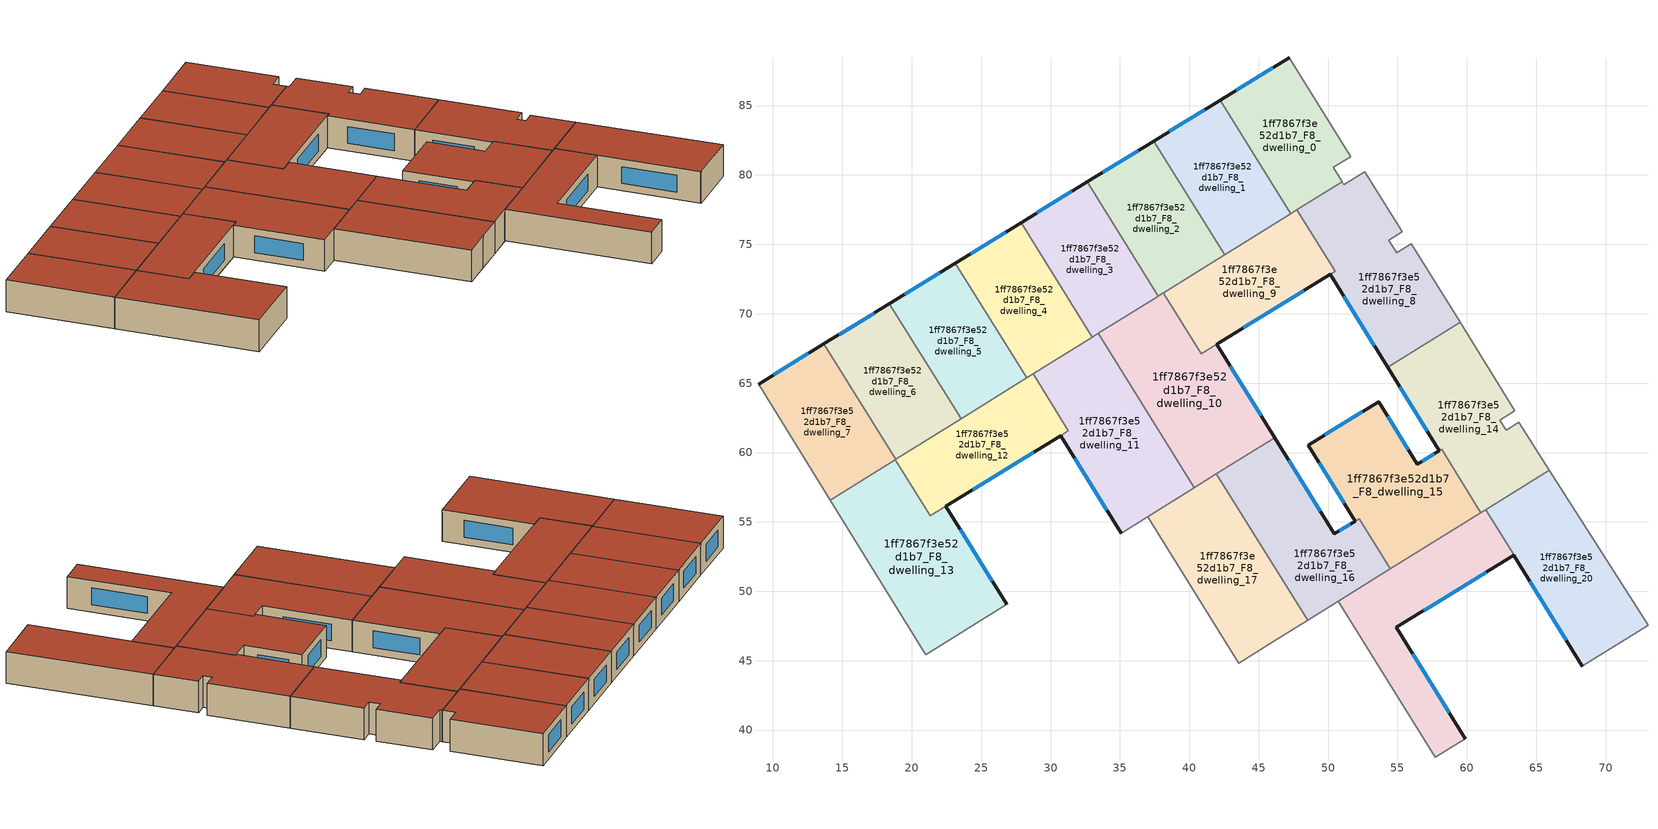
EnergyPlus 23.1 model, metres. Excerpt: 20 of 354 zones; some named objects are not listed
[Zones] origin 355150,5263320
1ff7867f3e52d1b7_F8_dwelling_0
 floor to 1ff7867f3e52d1b7_F7_dwelling_0 (EU_floor_Construction): 47.19,88.45 51.62,81.31 50.37,80.54 51.01,79.5 47.32,77.21 42.22,85.39 z24
 wall outside (EU_wall_Construction): 47.19,88.45 42.22,85.39 z24:27
 wall adiabatic (EU_wall_Construction): 51.01,79.5 50.37,80.54 51.62,81.31 47.19,88.45 z24:27
 wall to 1ff7867f3e52d1b7_F8_dwelling_1 (EU_wall_Construction): 42.22,85.39 47.32,77.21 z24:27
 wall to 1ff7867f3e52d1b7_F8_dwelling_8 (EU_wall_Construction): 47.76,77.48 51.01,79.5 z24:27
 wall to 1ff7867f3e52d1b7_F8_dwelling_9 (EU_wall_Construction): 47.32,77.21 47.76,77.48 z24:27
 window (EU_Window_Construction): 46.02,87.73 43.39,86.11 z24.7:26.3
 roof outside (EU_roof_Construction): 51.01,79.5 50.37,80.54 51.62,81.31 47.19,88.45 42.22,85.39 47.32,77.21 z27
1ff7867f3e52d1b7_F8_dwelling_1
 floor to 1ff7867f3e52d1b7_F7_dwelling_1 (EU_floor_Construction): 42.22,85.39 47.32,77.21 42.54,74.24 37.43,82.45 z24
 wall outside (EU_wall_Construction): 42.22,85.39 37.43,82.45 z24:27
 wall to 1ff7867f3e52d1b7_F8_dwelling_2 (EU_wall_Construction): 37.43,82.45 42.54,74.24 z24:27
 wall to 1ff7867f3e52d1b7_F8_dwelling_9 (EU_wall_Construction): 42.54,74.24 47.32,77.21 z24:27
 window (EU_Window_Construction): 41.1,84.7 38.56,83.14 z24.7:26.3
 roof outside (EU_roof_Construction): 47.32,77.21 42.22,85.39 37.43,82.45 42.54,74.24 z27
1ff7867f3e52d1b7_F8_dwelling_10
 floor to 1ff7867f3e52d1b7_F7_dwelling_10 (EU_floor_Construction): 41.98,67.81 46.15,61.07 40.35,57.47 33.44,68.58 38.14,71.5 40.86,67.12 z24
 wall outside (EU_wall_Construction): 46.15,61.07 41.98,67.81 z24:27
 wall to 1ff7867f3e52d1b7_F8_dwelling_11 (EU_wall_Construction): 33.44,68.58 40.35,57.47 z24:27
 wall to 1ff7867f3e52d1b7_F8_dwelling_9 (EU_wall_Construction): 41.98,67.81 40.86,67.12 38.14,71.5 z24:27
 wall to 1ff7867f3e52d1b7_F8_dwelling_16 (EU_wall_Construction): 41.96,58.46 46.15,61.07 z24:27
 wall to 1ff7867f3e52d1b7_F8_dwelling_3 (EU_wall_Construction): 37.77,71.27 33.44,68.58 z24:27
 wall to 1ff7867f3e52d1b7_F8_dwelling_17 (EU_wall_Construction): 40.36,57.47 41.96,58.46 z24:27
 wall to 1ff7867f3e52d1b7_F8_dwelling_2 (EU_wall_Construction): 38.14,71.5 37.77,71.27 z24:27
 window (EU_Window_Construction): 45.17,62.65 42.96,66.23 z24.7:26.3
 roof outside (EU_roof_Construction): 46.15,61.07 41.98,67.81 40.86,67.12 38.14,71.5 33.44,68.58 40.35,57.47 z27
1ff7867f3e52d1b7_F8_dwelling_11
 floor to 1ff7867f3e52d1b7_F7_dwelling_11 (EU_floor_Construction): 33.44,68.58 40.35,57.47 35.08,54.19 30.72,61.22 31.29,61.57 28.74,65.66 z24
 wall outside (EU_wall_Construction): 30.72,61.22 35.08,54.19 z24:27
 wall to 1ff7867f3e52d1b7_F8_dwelling_12 (EU_wall_Construction): 28.74,65.66 31.29,61.57 30.72,61.22 z24:27
 wall to 1ff7867f3e52d1b7_F8_dwelling_4 (EU_wall_Construction): 33.02,68.32 28.74,65.66 z24:27
 wall to 1ff7867f3e52d1b7_F8_dwelling_17 (EU_wall_Construction): 37.01,55.39 40.35,57.47 z24:27
 wall to 1ff7867f3e52d1b7_F8_dwelling_18 (EU_wall_Construction): 35.08,54.19 37.01,55.39 z24:27
 wall to 1ff7867f3e52d1b7_F8_dwelling_3 (EU_wall_Construction): 33.44,68.58 33.02,68.32 z24:27
 window (EU_Window_Construction): 31.75,59.57 34.06,55.84 z24.7:26.3
 roof outside (EU_roof_Construction): 40.35,57.47 33.44,68.58 28.74,65.66 31.29,61.57 30.72,61.22 35.08,54.19 z27
1ff7867f3e52d1b7_F8_dwelling_12
 floor to 1ff7867f3e52d1b7_F7_dwelling_12 (EU_floor_Construction): 28.74,65.66 31.29,61.57 21.33,55.45 18.82,59.49 z24
 wall outside (EU_wall_Construction): 22.45,56.14 30.73,61.22 z24:27
 wall to 1ff7867f3e52d1b7_F8_dwelling_13 (EU_wall_Construction): 18.82,59.49 21.33,55.45 22.45,56.14 z24:27
 wall to 1ff7867f3e52d1b7_F8_dwelling_5 (EU_wall_Construction): 28.28,65.37 23.55,62.43 z24:27
 wall to 1ff7867f3e52d1b7_F8_dwelling_6 (EU_wall_Construction): 23.55,62.43 18.84,59.5 z24:27
 wall to 1ff7867f3e52d1b7_F8_dwelling_4 (EU_wall_Construction): 28.74,65.66 28.28,65.37 z24:27
 wall to 1ff7867f3e52d1b7_F8_dwelling_7 (EU_wall_Construction): 18.84,59.5 18.82,59.49 z24:27
 window (EU_Window_Construction): 24.4,57.33 28.78,60.03 z24.7:26.3
 roof outside (EU_roof_Construction): 31.29,61.57 28.74,65.66 18.82,59.49 21.33,55.45 z27
1ff7867f3e52d1b7_F8_dwelling_13
 floor to 1ff7867f3e52d1b7_F7_dwelling_13 (EU_floor_Construction): 22.45,56.14 26.84,49.06 21.02,45.44 14.13,56.57 18.82,59.49 21.33,55.45 z24
 wall outside (EU_wall_Construction): 26.84,49.06 22.45,56.14 z24:27
 wall to 1ff7867f3e52d1b7_F8_dwelling_19 (EU_wall_Construction): 21.02,45.44 26.84,49.06 z24:27
 wall adiabatic (EU_wall_Construction): 14.13,56.57 21.02,45.44 z24:27
 wall to 1ff7867f3e52d1b7_F8_dwelling_7 (EU_wall_Construction): 18.82,59.49 14.13,56.57 z24:27
 window (EU_Window_Construction): 25.81,50.72 23.48,54.48 z24.7:26.3
 roof outside (EU_roof_Construction): 26.84,49.06 22.45,56.14 21.33,55.45 18.82,59.49 14.13,56.57 21.02,45.44 z27
1ff7867f3e52d1b7_F8_dwelling_14
 floor to 1ff7867f3e52d1b7_F7_dwelling_14 (EU_floor_Construction): 59.51,69.38 63.46,63.01 62.38,62.33 62.83,61.62 63.75,62.2 65.95,58.74 61.01,55.67 58.17,60.23 58.01,60.13 54.29,66.13 z24
 wall outside (EU_wall_Construction): 54.29,66.13 58.01,60.13 z24:27
 wall adiabatic (EU_wall_Construction): 65.95,58.74 63.75,62.2 62.83,61.62 62.38,62.33 63.46,63.01 59.51,69.38 z24:27
 wall to 1ff7867f3e52d1b7_F8_dwelling_8 (EU_wall_Construction): 59.51,69.38 54.29,66.13 z24:27
 wall to 1ff7867f3e52d1b7_F8_dwelling_20 (EU_wall_Construction): 61.36,55.89 65.95,58.74 z24:27
 wall to 1ff7867f3e52d1b7_F8_dwelling_15 (EU_wall_Construction): 58.17,60.22 61.01,55.67 / 58.01,60.13 58.17,60.23 z24:27
 wall to 1ff7867f3e52d1b7_F8_dwelling_21 (EU_wall_Construction): 61.01,55.67 61.36,55.89 z24:27
 window (EU_Window_Construction): 55.17,64.72 57.14,61.54 z24.7:26.3
 roof outside (EU_roof_Construction): 65.95,58.74 63.75,62.2 62.83,61.62 62.38,62.33 63.46,63.01 59.51,69.38 54.29,66.13 58.01,60.13 58.17,60.23 61.01,55.67 z27
1ff7867f3e52d1b7_F8_dwelling_15
 floor to 1ff7867f3e52d1b7_F7_dwelling_15 (EU_floor_Construction): 58.17,60.22 61.01,55.67 54.5,51.62 52.24,55.24 51.96,55.06 48.57,60.54 53.64,63.66 56.43,59.16 58.01,60.13 z24
 wall outside (EU_wall_Construction): 58.01,60.12 56.43,59.16 53.64,63.66 48.57,60.54 51.96,55.06 z24:27
 wall to 1ff7867f3e52d1b7_F8_dwelling_21 (EU_wall_Construction): 54.5,51.62 61.01,55.67 z24:27
 wall to 1ff7867f3e52d1b7_F8_dwelling_16 (EU_wall_Construction): 52.25,55.24 54.5,51.62 / 51.96,55.06 52.24,55.24 z24:27
 window (EU_Window_Construction): 55.77,60.21 54.29,62.6 / 57.63,59.9 56.8,59.38 / 49.36,59.25 51.16,56.35 / 52.45,62.93 49.76,61.27 z24.7:26.3
 roof outside (EU_roof_Construction): 61.01,55.67 58.17,60.22 58.01,60.13 56.43,59.16 53.64,63.66 48.57,60.54 51.96,55.06 52.24,55.24 54.5,51.62 z27
1ff7867f3e52d1b7_F8_dwelling_16
 floor to 1ff7867f3e52d1b7_F7_dwelling_16 (EU_floor_Construction): 52.24,55.24 54.5,51.62 48.52,47.91 41.96,58.46 46.15,61.07 50.45,54.13 z24
 wall outside (EU_wall_Construction): 51.96,55.06 50.45,54.13 46.15,61.07 z24:27
 wall to 1ff7867f3e52d1b7_F8_dwelling_17 (EU_wall_Construction): 41.96,58.46 48.52,47.91 z24:27
 wall to 1ff7867f3e52d1b7_F8_dwelling_22 (EU_wall_Construction): 48.52,47.91 50.74,49.28 z24:27
 wall to 1ff7867f3e52d1b7_F8_dwelling_21 (EU_wall_Construction): 50.74,49.28 54.5,51.62 z24:27
 window (EU_Window_Construction): 49.44,55.76 47.16,59.44 / 51.6,54.84 50.8,54.35 z24.7:26.3
 roof outside (EU_roof_Construction): 54.5,51.62 52.25,55.24 50.45,54.13 46.15,61.07 41.96,58.46 48.52,47.91 z27
1ff7867f3e52d1b7_F8_dwelling_17
 floor to 1ff7867f3e52d1b7_F7_dwelling_17 (EU_floor_Construction): 41.96,58.46 48.52,47.91 43.58,44.83 37.01,55.39 z24
 wall to 1ff7867f3e52d1b7_F8_dwelling_18 (EU_wall_Construction): 37.01,55.39 43.58,44.83 z24:27
 wall to 1ff7867f3e52d1b7_F8_dwelling_23 (EU_wall_Construction): 43.58,44.83 46.09,46.39 z24:27
 wall to 1ff7867f3e52d1b7_F8_dwelling_22 (EU_wall_Construction): 46.09,46.39 48.52,47.9 z24:27
 roof outside (EU_roof_Construction): 48.52,47.91 41.96,58.46 37.01,55.39 43.58,44.83 z27
1ff7867f3e52d1b7_F8_dwelling_2
 floor to 1ff7867f3e52d1b7_F7_dwelling_2 (EU_floor_Construction): 37.43,82.45 42.54,74.24 37.77,71.27 32.66,79.5 z24
 wall outside (EU_wall_Construction): 37.43,82.45 32.66,79.5 z24:27
 wall to 1ff7867f3e52d1b7_F8_dwelling_3 (EU_wall_Construction): 32.66,79.5 37.77,71.27 z24:27
 wall to 1ff7867f3e52d1b7_F8_dwelling_9 (EU_wall_Construction): 38.14,71.5 42.54,74.24 z24:27
 window (EU_Window_Construction): 36.31,81.76 33.78,80.2 z24.7:26.3
 roof outside (EU_roof_Construction): 42.54,74.24 37.43,82.45 32.66,79.5 37.77,71.27 z27
1ff7867f3e52d1b7_F8_dwelling_20
 floor to 1ff7867f3e52d1b7_F7_dwelling_20 (EU_floor_Construction): 65.95,58.74 73.05,47.56 68.35,44.64 68.31,44.62 63.38,52.59 63.4,52.61 61.36,55.89 z24
 wall outside (EU_wall_Construction): 63.38,52.59 68.31,44.62 z24:27
 wall adiabatic (EU_wall_Construction): 73.05,47.56 65.95,58.74 z24:27
 wall to 1ff7867f3e52d1b7_F8_dwelling_21 (EU_wall_Construction): 61.36,55.89 63.4,52.61 63.38,52.59 z24:27
 wall to 1ff7867f3e52d1b7_F8_dwelling_26 (EU_wall_Construction): 68.31,44.62 68.35,44.64 73.05,47.56 z24:27
 window (EU_Window_Construction): 64.54,50.72 67.15,46.49 z24.7:26.3
 roof outside (EU_roof_Construction): 73.05,47.56 65.95,58.74 61.36,55.89 63.4,52.61 63.38,52.59 68.31,44.62 68.35,44.64 z27
1ff7867f3e52d1b7_F8_dwelling_21
 floor to 1ff7867f3e52d1b7_F7_dwelling_21 (EU_floor_Construction): 61.36,55.89 63.4,52.61 63.37,52.59 54.93,47.39 59.89,39.38 57.73,38.04 50.74,49.28 z24
 wall outside (EU_wall_Construction): 59.89,39.38 54.93,47.39 63.37,52.59 z24:27
 wall to 1ff7867f3e52d1b7_F8_dwelling_22 (EU_wall_Construction): 50.74,49.28 57.73,38.04 z24:27
 wall to 1ff7867f3e52d1b7_F8_dwelling_28 (EU_wall_Construction): 57.73,38.04 59.89,39.38 z24:27
 window (EU_Window_Construction): 56.91,48.61 61.39,51.37 / 58.73,41.26 56.09,45.51 z24.7:26.3
 roof outside (EU_roof_Construction): 59.89,39.38 54.93,47.39 63.37,52.59 63.4,52.61 61.36,55.89 50.74,49.28 57.73,38.04 z27
1ff7867f3e52d1b7_F8_dwelling_3
 floor to 1ff7867f3e52d1b7_F7_dwelling_3 (EU_floor_Construction): 32.66,79.5 37.77,71.27 33.02,68.32 27.89,76.57 z24
 wall outside (EU_wall_Construction): 32.66,79.5 27.89,76.57 z24:27
 wall to 1ff7867f3e52d1b7_F8_dwelling_4 (EU_wall_Construction): 27.89,76.57 33.02,68.32 z24:27
 window (EU_Window_Construction): 31.54,78.82 29.01,77.26 z24.7:26.3
 roof outside (EU_roof_Construction): 37.77,71.27 32.66,79.5 27.89,76.57 33.02,68.32 z27
1ff7867f3e52d1b7_F8_dwelling_4
 floor to 1ff7867f3e52d1b7_F7_dwelling_4 (EU_floor_Construction): 27.89,76.57 33.02,68.32 28.28,65.37 23.14,73.65 z24
 wall outside (EU_wall_Construction): 27.89,76.57 23.14,73.65 z24:27
 wall to 1ff7867f3e52d1b7_F8_dwelling_5 (EU_wall_Construction): 23.14,73.65 28.28,65.37 z24:27
 window (EU_Window_Construction): 26.77,75.89 24.25,74.33 z24.7:26.3
 roof outside (EU_roof_Construction): 33.02,68.32 27.89,76.57 23.14,73.65 28.28,65.37 z27
1ff7867f3e52d1b7_F8_dwelling_5
 floor to 1ff7867f3e52d1b7_F7_dwelling_5 (EU_floor_Construction): 23.14,73.65 28.28,65.37 23.55,62.43 18.4,70.73 z24
 wall outside (EU_wall_Construction): 23.14,73.65 18.4,70.73 z24:27
 wall to 1ff7867f3e52d1b7_F8_dwelling_6 (EU_wall_Construction): 18.4,70.73 23.55,62.43 z24:27
 window (EU_Window_Construction): 22.02,72.96 19.51,71.41 z24.7:26.3
 roof outside (EU_roof_Construction): 28.28,65.37 23.14,73.65 18.4,70.73 23.55,62.43 z27
1ff7867f3e52d1b7_F8_dwelling_6
 floor to 1ff7867f3e52d1b7_F7_dwelling_6 (EU_floor_Construction): 18.4,70.73 23.55,62.43 18.84,59.5 13.67,67.82 z24
 wall outside (EU_wall_Construction): 18.4,70.73 13.67,67.82 z24:27
 wall to 1ff7867f3e52d1b7_F8_dwelling_7 (EU_wall_Construction): 13.67,67.82 18.84,59.5 z24:27
 window (EU_Window_Construction): 17.28,70.05 14.78,68.5 z24.7:26.3
 roof outside (EU_roof_Construction): 23.55,62.43 18.4,70.73 13.67,67.82 18.84,59.5 z27
1ff7867f3e52d1b7_F8_dwelling_7
 floor to 1ff7867f3e52d1b7_F7_dwelling_7 (EU_floor_Construction): 13.67,67.82 18.84,59.5 14.13,56.57 8.96,64.92 z24
 wall outside (EU_wall_Construction): 13.67,67.82 8.96,64.92 z24:27
 wall adiabatic (EU_wall_Construction): 8.96,64.92 14.13,56.57 z24:27
 window (EU_Window_Construction): 12.56,67.14 10.06,65.6 z24.7:26.3
 roof outside (EU_roof_Construction): 18.84,59.5 13.67,67.82 8.96,64.92 14.13,56.57 z27
1ff7867f3e52d1b7_F8_dwelling_8
 floor to 1ff7867f3e52d1b7_F7_dwelling_8 (EU_floor_Construction): 55.33,75.89 54.38,75.3 54.93,74.39 56,75.06 59.51,69.38 54.29,66.13 50.15,72.83 50.51,73.05 47.76,77.48 51.01,79.5 51.14,79.3 52.65,80.23 z24
 wall outside (EU_wall_Construction): 50.15,72.83 54.29,66.13 z24:27
 wall adiabatic (EU_wall_Construction): 59.51,69.38 56,75.06 54.93,74.39 54.38,75.3 55.33,75.89 52.65,80.23 51.14,79.3 51.01,79.5 z24:27
 wall to 1ff7867f3e52d1b7_F8_dwelling_9 (EU_wall_Construction): 47.76,77.48 50.51,73.05 50.15,72.83 z24:27
 window (EU_Window_Construction): 51.12,71.26 53.32,67.71 z24.7:26.3
 roof outside (EU_roof_Construction): 59.51,69.38 56,75.06 54.93,74.39 54.38,75.3 55.33,75.89 52.65,80.23 51.14,79.3 51.01,79.5 47.76,77.48 50.51,73.05 50.15,72.83 54.29,66.13 z27
1ff7867f3e52d1b7_F8_dwelling_9
 floor to 1ff7867f3e52d1b7_F7_dwelling_9 (EU_floor_Construction): 47.76,77.48 50.51,73.05 40.86,67.12 38.14,71.5 z24
 wall outside (EU_wall_Construction): 41.98,67.81 50.15,72.83 z24:27
 window (EU_Window_Construction): 43.9,68.99 48.23,71.65 z24.7:26.3
 roof outside (EU_roof_Construction): 50.51,73.05 47.76,77.48 38.14,71.5 40.86,67.12 z27
[Building]
EU S2 Campaign: North Axis=0; Terrain=City; Solar Distribution=FullExterior
[Site:Location]
Budapest.Ferenc.Liszt.Intl.AP: Latitude=47.437; Longitude=19.256; Time Zone=1; Elevation=185
[SizingPeriod:WeatherFileDays]
AnnualSizingPeriod: Begin Month=1; Begin Day of Month=1; End Month=12; End Day of Month=31; Day of Week for Start Day=Monday; Use Weather File Daylight Saving Period=No; Use Weather File Rain and Snow Indicators=No
[MATERIAL]
EU_InternalMass_Material: Roughness=MediumRough; Thickness=0.1; Conductivity=1; Density=1800; Specific Heat=900; Thermal Absorptance=0.9; Solar Absorptance=0.7; Visible Absorptance=0.7
[MATERIAL:NOMASS] Roughness=MediumRough; Thermal Absorptance=0.9; Solar Absorptance=0.7; Visible Absorptance=0.7
Name | Thermal Resistance
EU_wall_NoMass | 0.832559
EU_roof_NoMass | 1.39638
EU_floor_NoMass | 0.872794
[WINDOWMATERIAL:SIMPLEGLAZINGSYSTEM]
EU_Window_SimpleGlazing: UFactor=2.79869; Solar Heat Gain Coefficient=0.75; Visible Transmittance=0.75
[CONSTRUCTION]
EU_wall_Construction: EU_wall_NoMass
EU_roof_Construction: EU_roof_NoMass
EU_floor_Construction: EU_floor_NoMass
EU_Window_Construction: EU_Window_SimpleGlazing
EU_InternalMass_Construction: EU_InternalMass_Material
[ZONE] Type=1; Multiplier=1; Ceiling Height=autocalculate; Floor Area=autocalculate; Part of Total Floor Area=Yes
Name | Volume
1ff7867f3e52d1b7_F8_dwelling_0 | 162.953
1ff7867f3e52d1b7_F8_dwelling_1 | 162.927
1ff7867f3e52d1b7_F8_dwelling_10 | 248.158
1ff7867f3e52d1b7_F8_dwelling_11 | 233.833
1ff7867f3e52d1b7_F8_dwelling_12 | 167.907
1ff7867f3e52d1b7_F8_dwelling_13 | 250.023
1ff7867f3e52d1b7_F8_dwelling_14 | 221.111
1ff7867f3e52d1b7_F8_dwelling_15 | 219.817
1ff7867f3e52d1b7_F8_dwelling_16 | 210.796
1ff7867f3e52d1b7_F8_dwelling_17 | 217.256
1ff7867f3e52d1b7_F8_dwelling_2 | 162.947
1ff7867f3e52d1b7_F8_dwelling_20 | 218.36
1ff7867f3e52d1b7_F8_dwelling_21 | 216.167
1ff7867f3e52d1b7_F8_dwelling_3 | 162.949
1ff7867f3e52d1b7_F8_dwelling_4 | 162.935
1ff7867f3e52d1b7_F8_dwelling_5 | 162.948
1ff7867f3e52d1b7_F8_dwelling_6 | 162.921
1ff7867f3e52d1b7_F8_dwelling_7 | 162.956
1ff7867f3e52d1b7_F8_dwelling_8 | 227.431
1ff7867f3e52d1b7_F8_dwelling_9 | 176.137
[INTERNALMASS] Construction=EU_InternalMass_Construction
Name | Zone or ZoneList | Surface Area
1ff7867f3e52d1b7_F8_dwelling_0_EU_InternalMass | 1ff7867f3e52d1b7_F8_dwelling_0 | 54.3176
1ff7867f3e52d1b7_F8_dwelling_1_EU_InternalMass | 1ff7867f3e52d1b7_F8_dwelling_1 | 54.309
1ff7867f3e52d1b7_F8_dwelling_2_EU_InternalMass | 1ff7867f3e52d1b7_F8_dwelling_2 | 54.3156
1ff7867f3e52d1b7_F8_dwelling_3_EU_InternalMass | 1ff7867f3e52d1b7_F8_dwelling_3 | 54.3164
1ff7867f3e52d1b7_F8_dwelling_4_EU_InternalMass | 1ff7867f3e52d1b7_F8_dwelling_4 | 54.3115
1ff7867f3e52d1b7_F8_dwelling_5_EU_InternalMass | 1ff7867f3e52d1b7_F8_dwelling_5 | 54.3161
1ff7867f3e52d1b7_F8_dwelling_6_EU_InternalMass | 1ff7867f3e52d1b7_F8_dwelling_6 | 54.3068
1ff7867f3e52d1b7_F8_dwelling_7_EU_InternalMass | 1ff7867f3e52d1b7_F8_dwelling_7 | 54.3185
1ff7867f3e52d1b7_F8_dwelling_8_EU_InternalMass | 1ff7867f3e52d1b7_F8_dwelling_8 | 75.8117
1ff7867f3e52d1b7_F8_dwelling_9_EU_InternalMass | 1ff7867f3e52d1b7_F8_dwelling_9 | 58.7085
1ff7867f3e52d1b7_F8_dwelling_10_EU_InternalMass | 1ff7867f3e52d1b7_F8_dwelling_10 | 82.7193
1ff7867f3e52d1b7_F8_dwelling_11_EU_InternalMass | 1ff7867f3e52d1b7_F8_dwelling_11 | 77.9441
1ff7867f3e52d1b7_F8_dwelling_12_EU_InternalMass | 1ff7867f3e52d1b7_F8_dwelling_12 | 55.9651
1ff7867f3e52d1b7_F8_dwelling_13_EU_InternalMass | 1ff7867f3e52d1b7_F8_dwelling_13 | 83.3393
1ff7867f3e52d1b7_F8_dwelling_14_EU_InternalMass | 1ff7867f3e52d1b7_F8_dwelling_14 | 73.7034
1ff7867f3e52d1b7_F8_dwelling_15_EU_InternalMass | 1ff7867f3e52d1b7_F8_dwelling_15 | 73.2719
1ff7867f3e52d1b7_F8_dwelling_16_EU_InternalMass | 1ff7867f3e52d1b7_F8_dwelling_16 | 70.266
1ff7867f3e52d1b7_F8_dwelling_17_EU_InternalMass | 1ff7867f3e52d1b7_F8_dwelling_17 | 72.4188
1ff7867f3e52d1b7_F8_dwelling_20_EU_InternalMass | 1ff7867f3e52d1b7_F8_dwelling_20 | 72.7865
1ff7867f3e52d1b7_F8_dwelling_21_EU_InternalMass | 1ff7867f3e52d1b7_F8_dwelling_21 | 72.0549
[OTHEREQUIPMENT] Fuel Type=Electricity; Design Level Calculation Method=Watts/Area; Power per Zone Floor Area=1; Fraction Latent=0; Fraction Radiant=0; Fraction Lost=0; Carbon Dioxide Generation Rate=0; EndUse Subcategory=EU_Step8_InternalGains
Name | Zone or ZoneList or Space or SpaceList | Schedule
EU_Step8_InternalGain_1ff7867f3e52d1b7_F8_dwelling_0_f000 | 1ff7867f3e52d1b7_F8_dwelling_0 | EU_Step8_GainSchedule_1ff7867f3e52d1b7_F8_dwelling_0_f000
EU_Step8_InternalGain_1ff7867f3e52d1b7_F8_dwelling_1_f000 | 1ff7867f3e52d1b7_F8_dwelling_1 | EU_Step8_GainSchedule_1ff7867f3e52d1b7_F8_dwelling_1_f000
EU_Step8_InternalGain_1ff7867f3e52d1b7_F8_dwelling_2_f000 | 1ff7867f3e52d1b7_F8_dwelling_2 | EU_Step8_GainSchedule_1ff7867f3e52d1b7_F8_dwelling_2_f000
EU_Step8_InternalGain_1ff7867f3e52d1b7_F8_dwelling_3_f000 | 1ff7867f3e52d1b7_F8_dwelling_3 | EU_Step8_GainSchedule_1ff7867f3e52d1b7_F8_dwelling_3_f000
EU_Step8_InternalGain_1ff7867f3e52d1b7_F8_dwelling_4_f000 | 1ff7867f3e52d1b7_F8_dwelling_4 | EU_Step8_GainSchedule_1ff7867f3e52d1b7_F8_dwelling_4_f000
EU_Step8_InternalGain_1ff7867f3e52d1b7_F8_dwelling_5_f000 | 1ff7867f3e52d1b7_F8_dwelling_5 | EU_Step8_GainSchedule_1ff7867f3e52d1b7_F8_dwelling_5_f000
EU_Step8_InternalGain_1ff7867f3e52d1b7_F8_dwelling_6_f000 | 1ff7867f3e52d1b7_F8_dwelling_6 | EU_Step8_GainSchedule_1ff7867f3e52d1b7_F8_dwelling_6_f000
EU_Step8_InternalGain_1ff7867f3e52d1b7_F8_dwelling_7_f000 | 1ff7867f3e52d1b7_F8_dwelling_7 | EU_Step8_GainSchedule_1ff7867f3e52d1b7_F8_dwelling_7_f000
EU_Step8_InternalGain_1ff7867f3e52d1b7_F8_dwelling_8_f000 | 1ff7867f3e52d1b7_F8_dwelling_8 | EU_Step8_GainSchedule_1ff7867f3e52d1b7_F8_dwelling_8_f000
EU_Step8_InternalGain_1ff7867f3e52d1b7_F8_dwelling_9_f000 | 1ff7867f3e52d1b7_F8_dwelling_9 | EU_Step8_GainSchedule_1ff7867f3e52d1b7_F8_dwelling_9_f000
EU_Step8_InternalGain_1ff7867f3e52d1b7_F8_dwelling_10_f000 | 1ff7867f3e52d1b7_F8_dwelling_10 | EU_Step8_GainSchedule_1ff7867f3e52d1b7_F8_dwelling_10_f000
EU_Step8_InternalGain_1ff7867f3e52d1b7_F8_dwelling_11_f000 | 1ff7867f3e52d1b7_F8_dwelling_11 | EU_Step8_GainSchedule_1ff7867f3e52d1b7_F8_dwelling_11_f000
EU_Step8_InternalGain_1ff7867f3e52d1b7_F8_dwelling_12_f000 | 1ff7867f3e52d1b7_F8_dwelling_12 | EU_Step8_GainSchedule_1ff7867f3e52d1b7_F8_dwelling_12_f000
EU_Step8_InternalGain_1ff7867f3e52d1b7_F8_dwelling_13_f000 | 1ff7867f3e52d1b7_F8_dwelling_13 | EU_Step8_GainSchedule_1ff7867f3e52d1b7_F8_dwelling_13_f000
EU_Step8_InternalGain_1ff7867f3e52d1b7_F8_dwelling_14_f000 | 1ff7867f3e52d1b7_F8_dwelling_14 | EU_Step8_GainSchedule_1ff7867f3e52d1b7_F8_dwelling_14_f000
EU_Step8_InternalGain_1ff7867f3e52d1b7_F8_dwelling_15_f000 | 1ff7867f3e52d1b7_F8_dwelling_15 | EU_Step8_GainSchedule_1ff7867f3e52d1b7_F8_dwelling_15_f000
EU_Step8_InternalGain_1ff7867f3e52d1b7_F8_dwelling_16_f000 | 1ff7867f3e52d1b7_F8_dwelling_16 | EU_Step8_GainSchedule_1ff7867f3e52d1b7_F8_dwelling_16_f000
EU_Step8_InternalGain_1ff7867f3e52d1b7_F8_dwelling_17_f000 | 1ff7867f3e52d1b7_F8_dwelling_17 | EU_Step8_GainSchedule_1ff7867f3e52d1b7_F8_dwelling_17_f000
EU_Step8_InternalGain_1ff7867f3e52d1b7_F8_dwelling_20_f000 | 1ff7867f3e52d1b7_F8_dwelling_20 | EU_Step8_GainSchedule_1ff7867f3e52d1b7_F8_dwelling_20_f000
EU_Step8_InternalGain_1ff7867f3e52d1b7_F8_dwelling_21_f000 | 1ff7867f3e52d1b7_F8_dwelling_21 | EU_Step8_GainSchedule_1ff7867f3e52d1b7_F8_dwelling_21_f000
[ZONEVENTILATION:DESIGNFLOWRATE] Schedule=EU_AlwaysOn; Design Flow Rate Calculation Method=AirChanges/Hour; Air Changes per Hour=0.475469; Ventilation Type=Natural; Fan Pressure Rise=0; Fan Total Efficiency=1; Constant Term Coefficient=1; Temperature Term Coefficient=0; Velocity Term Coefficient=0; Velocity Squared Term Coefficient=0; Minimum Indoor Temperature=-100; Maximum Indoor Temperature=100; Delta Temperature=-100; Minimum Outdoor Temperature=-100; Maximum Outdoor Temperature=100; Maximum Wind Speed=40
Name | Zone or ZoneList or Space or SpaceList
EU_ConstantAir_1ff7867f3e52d1b7_F8_dwelling_0 | 1ff7867f3e52d1b7_F8_dwelling_0
EU_ConstantAir_1ff7867f3e52d1b7_F8_dwelling_1 | 1ff7867f3e52d1b7_F8_dwelling_1
EU_ConstantAir_1ff7867f3e52d1b7_F8_dwelling_2 | 1ff7867f3e52d1b7_F8_dwelling_2
EU_ConstantAir_1ff7867f3e52d1b7_F8_dwelling_3 | 1ff7867f3e52d1b7_F8_dwelling_3
EU_ConstantAir_1ff7867f3e52d1b7_F8_dwelling_4 | 1ff7867f3e52d1b7_F8_dwelling_4
EU_ConstantAir_1ff7867f3e52d1b7_F8_dwelling_5 | 1ff7867f3e52d1b7_F8_dwelling_5
EU_ConstantAir_1ff7867f3e52d1b7_F8_dwelling_6 | 1ff7867f3e52d1b7_F8_dwelling_6
EU_ConstantAir_1ff7867f3e52d1b7_F8_dwelling_7 | 1ff7867f3e52d1b7_F8_dwelling_7
EU_ConstantAir_1ff7867f3e52d1b7_F8_dwelling_8 | 1ff7867f3e52d1b7_F8_dwelling_8
EU_ConstantAir_1ff7867f3e52d1b7_F8_dwelling_9 | 1ff7867f3e52d1b7_F8_dwelling_9
EU_ConstantAir_1ff7867f3e52d1b7_F8_dwelling_10 | 1ff7867f3e52d1b7_F8_dwelling_10
EU_ConstantAir_1ff7867f3e52d1b7_F8_dwelling_11 | 1ff7867f3e52d1b7_F8_dwelling_11
EU_ConstantAir_1ff7867f3e52d1b7_F8_dwelling_12 | 1ff7867f3e52d1b7_F8_dwelling_12
EU_ConstantAir_1ff7867f3e52d1b7_F8_dwelling_13 | 1ff7867f3e52d1b7_F8_dwelling_13
EU_ConstantAir_1ff7867f3e52d1b7_F8_dwelling_14 | 1ff7867f3e52d1b7_F8_dwelling_14
EU_ConstantAir_1ff7867f3e52d1b7_F8_dwelling_15 | 1ff7867f3e52d1b7_F8_dwelling_15
EU_ConstantAir_1ff7867f3e52d1b7_F8_dwelling_16 | 1ff7867f3e52d1b7_F8_dwelling_16
EU_ConstantAir_1ff7867f3e52d1b7_F8_dwelling_17 | 1ff7867f3e52d1b7_F8_dwelling_17
EU_ConstantAir_1ff7867f3e52d1b7_F8_dwelling_20 | 1ff7867f3e52d1b7_F8_dwelling_20
EU_ConstantAir_1ff7867f3e52d1b7_F8_dwelling_21 | 1ff7867f3e52d1b7_F8_dwelling_21
[HVACTEMPLATE:ZONE:IDEALLOADSAIRSYSTEM] System Availability Schedule=EU_AlwaysOn; Maximum Heating Supply Air Temperature=50; Minimum Cooling Supply Air Temperature=13; Maximum Heating Supply Air Humidity Ratio=0.0156; Minimum Cooling Supply Air Humidity Ratio=0.0077; Heating Limit=NoLimit; Cooling Limit=NoLimit; Heating Availability Schedule=EU_AlwaysOn; Cooling Availability Schedule=EU_CoolingOff; Dehumidification Control Type=ConstantSensibleHeatRatio; Cooling Sensible Heat Ratio=0.7; Dehumidification Setpoint=60; Humidification Control Type=None; Humidification Setpoint=30; Outdoor Air Method=None; Outdoor Air Flow Rate per Person=0.00944; Outdoor Air Flow Rate per Zone Floor Area=0; Outdoor Air Flow Rate per Zone=0; Demand Controlled Ventilation Type=None; Outdoor Air Economizer Type=NoEconomizer; Heat Recovery Type=None; Sensible Heat Recovery Effectiveness=0.7; Latent Heat Recovery Effectiveness=0.65
Name | Template Thermostat
1ff7867f3e52d1b7_F8_dwelling_0 | EU_HeatOnly_1ff7867f3e52d1b7_F8_dwelling_0
1ff7867f3e52d1b7_F8_dwelling_1 | EU_HeatOnly_1ff7867f3e52d1b7_F8_dwelling_1
1ff7867f3e52d1b7_F8_dwelling_2 | EU_HeatOnly_1ff7867f3e52d1b7_F8_dwelling_2
1ff7867f3e52d1b7_F8_dwelling_3 | EU_HeatOnly_1ff7867f3e52d1b7_F8_dwelling_3
1ff7867f3e52d1b7_F8_dwelling_4 | EU_HeatOnly_1ff7867f3e52d1b7_F8_dwelling_4
1ff7867f3e52d1b7_F8_dwelling_5 | EU_HeatOnly_1ff7867f3e52d1b7_F8_dwelling_5
1ff7867f3e52d1b7_F8_dwelling_6 | EU_HeatOnly_1ff7867f3e52d1b7_F8_dwelling_6
1ff7867f3e52d1b7_F8_dwelling_7 | EU_HeatOnly_1ff7867f3e52d1b7_F8_dwelling_7
1ff7867f3e52d1b7_F8_dwelling_8 | EU_HeatOnly_1ff7867f3e52d1b7_F8_dwelling_8
1ff7867f3e52d1b7_F8_dwelling_9 | EU_HeatOnly_1ff7867f3e52d1b7_F8_dwelling_9
1ff7867f3e52d1b7_F8_dwelling_10 | EU_HeatOnly_1ff7867f3e52d1b7_F8_dwelling_10
1ff7867f3e52d1b7_F8_dwelling_11 | EU_HeatOnly_1ff7867f3e52d1b7_F8_dwelling_11
1ff7867f3e52d1b7_F8_dwelling_12 | EU_HeatOnly_1ff7867f3e52d1b7_F8_dwelling_12
1ff7867f3e52d1b7_F8_dwelling_13 | EU_HeatOnly_1ff7867f3e52d1b7_F8_dwelling_13
1ff7867f3e52d1b7_F8_dwelling_14 | EU_HeatOnly_1ff7867f3e52d1b7_F8_dwelling_14
1ff7867f3e52d1b7_F8_dwelling_15 | EU_HeatOnly_1ff7867f3e52d1b7_F8_dwelling_15
1ff7867f3e52d1b7_F8_dwelling_16 | EU_HeatOnly_1ff7867f3e52d1b7_F8_dwelling_16
1ff7867f3e52d1b7_F8_dwelling_17 | EU_HeatOnly_1ff7867f3e52d1b7_F8_dwelling_17
1ff7867f3e52d1b7_F8_dwelling_20 | EU_HeatOnly_1ff7867f3e52d1b7_F8_dwelling_20
1ff7867f3e52d1b7_F8_dwelling_21 | EU_HeatOnly_1ff7867f3e52d1b7_F8_dwelling_21
[SIZING:ZONE] Zone Cooling Design Supply Air Temperature Input Method=SupplyAirTemperature; Zone Cooling Design Supply Air Temperature=13; Zone Heating Design Supply Air Temperature Input Method=SupplyAirTemperature; Zone Heating Design Supply Air Temperature=50; Zone Cooling Design Supply Air Humidity Ratio=0.008; Zone Heating Design Supply Air Humidity Ratio=0.008; Cooling Design Air Flow Method=DesignDay; Cooling Design Air Flow Rate=0; Cooling Minimum Air Flow per Zone Floor Area=0.000762; Cooling Minimum Air Flow=0; Cooling Minimum Air Flow Fraction=0.2; Heating Design Air Flow Method=DesignDay; Heating Design Air Flow Rate=0; Heating Maximum Air Flow per Zone Floor Area=0.002032; Heating Maximum Air Flow=0.141576; Heating Maximum Air Flow Fraction=0.3; Account for Dedicated Outdoor Air System=No; Dedicated Outdoor Air System Control Strategy=NeutralSupplyAir; Dedicated Outdoor Air Low Setpoint Temperature for Design=autosize; Dedicated Outdoor Air High Setpoint Temperature for Design=autosize; Zone Load Sizing Method=Sensible Load Only No Latent Load; Zone Latent Cooling Design Supply Air Humidity Ratio Input Method=HumidityRatioDifference; Zone Cooling Design Supply Air Humidity Ratio Difference=0.005; Zone Latent Heating Design Supply Air Humidity Ratio Input Method=HumidityRatioDifference; Zone Humidification Design Supply Air Humidity Ratio Difference=0.005
1ff7867f3e52d1b7_F8_dwelling_0; 1ff7867f3e52d1b7_F8_dwelling_1; 1ff7867f3e52d1b7_F8_dwelling_2; 1ff7867f3e52d1b7_F8_dwelling_3; 1ff7867f3e52d1b7_F8_dwelling_4; 1ff7867f3e52d1b7_F8_dwelling_5; 1ff7867f3e52d1b7_F8_dwelling_6; 1ff7867f3e52d1b7_F8_dwelling_7; 1ff7867f3e52d1b7_F8_dwelling_8; 1ff7867f3e52d1b7_F8_dwelling_9; 1ff7867f3e52d1b7_F8_dwelling_10; 1ff7867f3e52d1b7_F8_dwelling_11; 1ff7867f3e52d1b7_F8_dwelling_12; 1ff7867f3e52d1b7_F8_dwelling_13; 1ff7867f3e52d1b7_F8_dwelling_14; 1ff7867f3e52d1b7_F8_dwelling_15; 1ff7867f3e52d1b7_F8_dwelling_16; 1ff7867f3e52d1b7_F8_dwelling_17; 1ff7867f3e52d1b7_F8_dwelling_20; 1ff7867f3e52d1b7_F8_dwelling_21
[SCHEDULE:CONSTANT]
Name | Hourly Value
EU_AlwaysOn | 1
EU_CoolingOff | 0
[SCHEDULE:FILE] Column Number=1; Rows to Skip at Top=0; Number of Hours of Data=8760; Column Separator=Comma; Interpolate to Timestep=No; Minutes per Item=60; Adjust Schedule for Daylight Savings=Yes
Name | File
EU_Step8_GainSchedule_1ff7867f3e52d1b7_F8_dwelling_0_f000 | ../../schedules/1ff7867f3e52d1b7/1ff7867f3e52d1b7_F8_dwelling_0_f000_gain.csv
EU_Step8_GainSchedule_1ff7867f3e52d1b7_F8_dwelling_1_f000 | ../../schedules/1ff7867f3e52d1b7/1ff7867f3e52d1b7_F8_dwelling_1_f000_gain.csv
EU_Step8_GainSchedule_1ff7867f3e52d1b7_F8_dwelling_2_f000 | ../../schedules/1ff7867f3e52d1b7/1ff7867f3e52d1b7_F8_dwelling_2_f000_gain.csv
EU_Step8_GainSchedule_1ff7867f3e52d1b7_F8_dwelling_3_f000 | ../../schedules/1ff7867f3e52d1b7/1ff7867f3e52d1b7_F8_dwelling_3_f000_gain.csv
EU_Step8_GainSchedule_1ff7867f3e52d1b7_F8_dwelling_4_f000 | ../../schedules/1ff7867f3e52d1b7/1ff7867f3e52d1b7_F8_dwelling_4_f000_gain.csv
EU_Step8_GainSchedule_1ff7867f3e52d1b7_F8_dwelling_5_f000 | ../../schedules/1ff7867f3e52d1b7/1ff7867f3e52d1b7_F8_dwelling_5_f000_gain.csv
EU_Step8_GainSchedule_1ff7867f3e52d1b7_F8_dwelling_6_f000 | ../../schedules/1ff7867f3e52d1b7/1ff7867f3e52d1b7_F8_dwelling_6_f000_gain.csv
EU_Step8_GainSchedule_1ff7867f3e52d1b7_F8_dwelling_7_f000 | ../../schedules/1ff7867f3e52d1b7/1ff7867f3e52d1b7_F8_dwelling_7_f000_gain.csv
EU_Step8_GainSchedule_1ff7867f3e52d1b7_F8_dwelling_8_f000 | ../../schedules/1ff7867f3e52d1b7/1ff7867f3e52d1b7_F8_dwelling_8_f000_gain.csv
EU_Step8_GainSchedule_1ff7867f3e52d1b7_F8_dwelling_9_f000 | ../../schedules/1ff7867f3e52d1b7/1ff7867f3e52d1b7_F8_dwelling_9_f000_gain.csv
EU_Step8_GainSchedule_1ff7867f3e52d1b7_F8_dwelling_10_f000 | ../../schedules/1ff7867f3e52d1b7/1ff7867f3e52d1b7_F8_dwelling_10_f000_gain.csv
EU_Step8_GainSchedule_1ff7867f3e52d1b7_F8_dwelling_11_f000 | ../../schedules/1ff7867f3e52d1b7/1ff7867f3e52d1b7_F8_dwelling_11_f000_gain.csv
EU_Step8_GainSchedule_1ff7867f3e52d1b7_F8_dwelling_12_f000 | ../../schedules/1ff7867f3e52d1b7/1ff7867f3e52d1b7_F8_dwelling_12_f000_gain.csv
EU_Step8_GainSchedule_1ff7867f3e52d1b7_F8_dwelling_13_f000 | ../../schedules/1ff7867f3e52d1b7/1ff7867f3e52d1b7_F8_dwelling_13_f000_gain.csv
EU_Step8_GainSchedule_1ff7867f3e52d1b7_F8_dwelling_14_f000 | ../../schedules/1ff7867f3e52d1b7/1ff7867f3e52d1b7_F8_dwelling_14_f000_gain.csv
EU_Step8_GainSchedule_1ff7867f3e52d1b7_F8_dwelling_15_f000 | ../../schedules/1ff7867f3e52d1b7/1ff7867f3e52d1b7_F8_dwelling_15_f000_gain.csv
EU_Step8_GainSchedule_1ff7867f3e52d1b7_F8_dwelling_16_f000 | ../../schedules/1ff7867f3e52d1b7/1ff7867f3e52d1b7_F8_dwelling_16_f000_gain.csv
EU_Step8_GainSchedule_1ff7867f3e52d1b7_F8_dwelling_17_f000 | ../../schedules/1ff7867f3e52d1b7/1ff7867f3e52d1b7_F8_dwelling_17_f000_gain.csv
EU_Step8_GainSchedule_1ff7867f3e52d1b7_F8_dwelling_20_f000 | ../../schedules/1ff7867f3e52d1b7/1ff7867f3e52d1b7_F8_dwelling_20_f000_gain.csv
EU_Step8_GainSchedule_1ff7867f3e52d1b7_F8_dwelling_21_f000 | ../../schedules/1ff7867f3e52d1b7/1ff7867f3e52d1b7_F8_dwelling_21_f000_gain.csv
